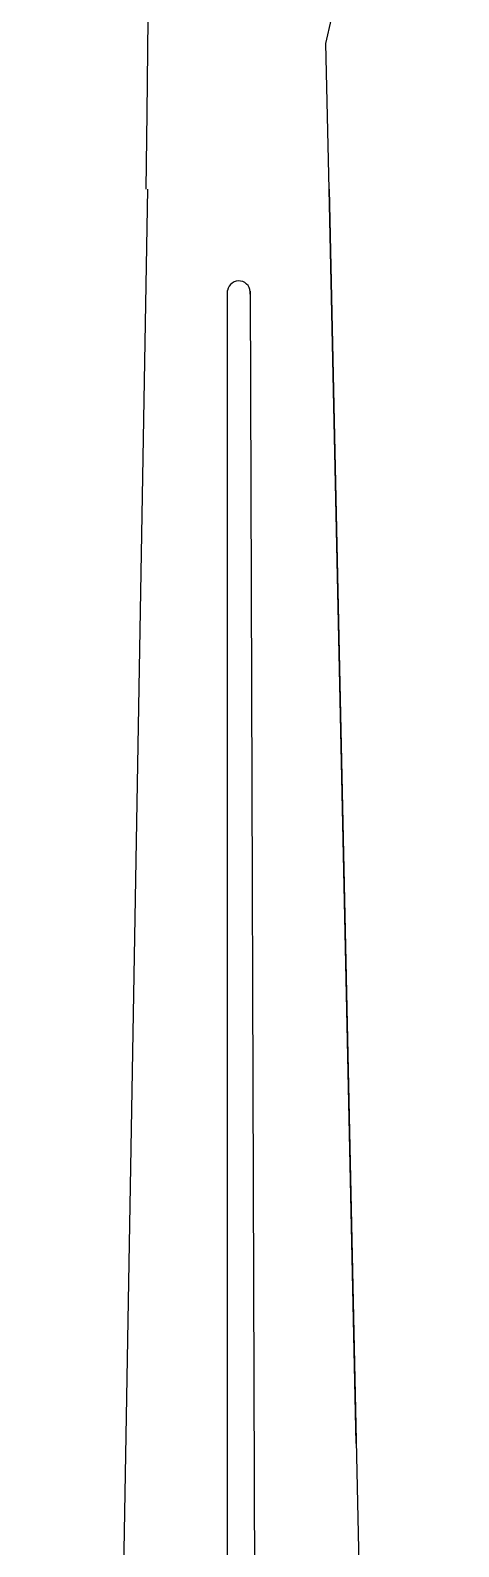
# Model space of a CAD drawing. Extents: x 49 to 882, y -9 to 1184.
# Drawn here: x 555.4 to 653.3, y 588.5 to 935 of the extents above; entities that cross this region are included whole.
import ezdxf

# ---------------------------------------------------------------- set-up
doc = ezdxf.new("R2010")
doc.units = 0
for name, color, linetype in [('HeadStock', 7, 'CONTINUOUS'), ('Hrdware', 7, 'CONTINUOUS'), ('Neck', 7, 'CONTINUOUS')]:
    doc.layers.add(name, color=color, linetype=linetype)

msp = doc.modelspace()

# ---------------------------------------------------------------- linework, layer by layer
at = {"layer": 'HeadStock', "linetype": 'CONTINUOUS'}
for points in [[(649.626904, 984.379626, -1), (653.281042, 968.141512, -1), (653.01835, 962.016496, -1), (651.344755, 957.524222, -1), (648.002843, 953.121258, -1), (644.714119, 951.172684, -1), (639.504131, 949.709224, -1), (635.858113, 948.918428, -1), (631.29369, 946.719787, -1), (627.296063, 943.37839, -1), (625.578212, 940.599237, -1), (624.169745, 937.654455, -1), (622.829895, 932.01171, -1), (623.641925, 898.723578, -1)], [(555.431357, 981.132003, -1), (559.861795, 980.176796, -1), (567.143274, 976.572747, -1), (569.641892, 975.04271, -1), (575.326106, 969.359371, -1), (578.249416, 964.934485, -1), (579.711071, 962.011625, -1), (582.057839, 954.314759, -1), (582.398892, 951.927756, -1), (582.020486, 916.175085, -1), (581.82235, 898.723578, -1)]]:
    msp.add_polyline3d(points, dxfattribs=at)
at = {"layer": 'Hrdware', "color": 7, "linetype": 'CONTINUOUS'}
msp.add_arc((603.060805, 875.132324), 2.604837, -9.141482, 170.694061, dxfattribs=at)
at = {"layer": 'Neck', "linetype": 'CONTINUOUS'}
for p, q in [((582.177825, 898.717455, -2), (576.742115, 583.146024, -2)), ((629.890827, 612.034968, -2), (623.675654, 898.724312, -2)), ((623.675654, 898.724312, -2), (634.126495, 418.229508, -2)), ((600.490251, 421.635384, -2), (600.490251, 875.553542, -2)), ((605.650884, 875.409216, -2), (607.153458, 421.63577, -2))]:
    msp.add_line(p, q, dxfattribs=at)

doc.saveas('drawing.dxf')
